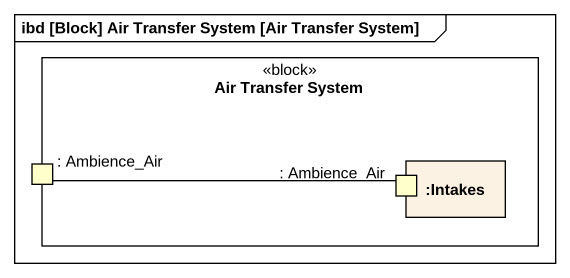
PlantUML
@startuml
mainframe ibd [Block] Air Transfer System [Air Transfer System]
rectangle "Air Transfer System" as Air_Transfer_System <<block>> {
  port ": Ambience_Air" as Ambience_Air #FFFFCC
  rectangle ":Intakes" as Intakes {
    port ": Ambience_Air" as Ambience_Air_2 #FFFFCC
  }
}
Ambience_Air -right- Ambience_Air_2
@enduml
